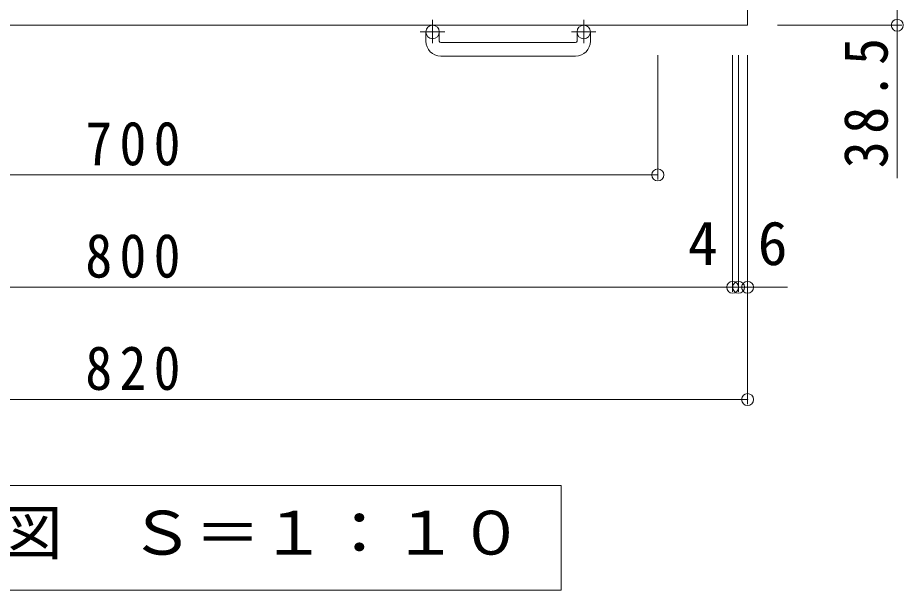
# Model space of a CAD drawing. Units: millimetres at full size, sheet at 1:10. Extents: x -1623 to 1773, y -1938 to 1767.
# Drawn here: x -1005 to -414, y 359 to 741 of the extents above; entities that cross this region are included whole.
import ezdxf
from ezdxf.enums import TextEntityAlignment as Align

# ---------------------------------------------------------------- set-up
doc = ezdxf.new("R2010")
doc.units = ezdxf.units.MM
doc.header["$LTSCALE"] = 10
doc.header["$PDMODE"] = 32
doc.header["$PDSIZE"] = 8
doc.linetypes.add('CHAIN1', pattern=[8, 5, -1, 1, -1])
for name, color, linetype, lineweight in [('C-1', 2, 'Continuous', 9), ('C-4', 7, 'Continuous', 9), ('C-5', 7, 'Continuous', 9)]:
    doc.layers.add(name, color=color, linetype=linetype, lineweight=lineweight)
doc.styles.add('ＭＳ ゴシック', font='')
doc.styles.get('ＭＳ ゴシック').set_extended_font_data('MS Gothic')

msp = doc.modelspace()

# ---------------------------------------------------------------- linework, layer by layer
at = {"layer": 'C-1'}
for p, q in [((-517.58, 736.22), (-517.58, 1556.22)), ((-517.58, 736.22), (-1337.58, 736.22)), ((-732.58, 725.62), (-732.58, 731.72)), ((-723.58, 725.62), (-723.58, 731.72)), ((-631.58, 725.62), (-631.58, 731.72)), ((-622.58, 725.62), (-622.58, 731.72)), ((-722.58, 724.62), (-632.58, 724.62)), ((-632.58, 715.62), (-722.58, 715.62))]:
    msp.add_line(p, q, dxfattribs=at)
at = {"layer": 'C-1', "linetype": 'CHAIN1'}
for p, q in [((-728.08, 739.82), (-728.08, 724.23)), ((-627.08, 739.82), (-627.08, 724.23)), ((-719.92, 731.72), (-736.33, 731.72)), ((-618.92, 731.72), (-635.33, 731.72))]:
    msp.add_line(p, q, dxfattribs=at)
at = {"layer": 'C-1'}
for centre in [(-728.08, 731.72), (-627.08, 731.72)]:
    msp.add_circle(centre, 4.5, dxfattribs=at)
for centre, radius, start, end in [((-722.58, 725.62), 10, 180, 270), ((-722.58, 725.62), 1, 180, 270), ((-632.58, 725.62), 10, 270, 0), ((-632.58, 725.62), 1, 270, 0)]:
    msp.add_arc(centre, radius, start, end, dxfattribs=at)
at = {"layer": 'C-4'}
for p, q in [((-417.58, 774.72), (-417.58, 634)), ((-414.58, 736.22), (-497.58, 736.22)), ((-577.58, 633.22), (-577.58, 716.22)), ((-527.58, 558.22), (-527.58, 716.22)), ((-523.58, 558.22), (-523.58, 716.22)), ((-517.58, 483.22), (-517.58, 716.22)), ((-1277.58, 636.22), (-577.58, 636.22)), ((-1327.58, 561.22), (-527.58, 561.22)), ((-527.58, 561.22), (-523.58, 561.22)), ((-523.58, 561.22), (-517.58, 561.22)), ((-517.58, 561.22), (-490.87, 561.22)), ((-1337.58, 486.22), (-517.58, 486.22))]:
    msp.add_line(p, q, dxfattribs=at)
for p in [(-417.58, 736.22), (-577.58, 636.22), (-527.58, 561.22), (-523.58, 561.22), (-517.58, 561.22), (-517.58, 486.22)]:
    msp.add_point(p, dxfattribs=at)
at = {"layer": 'C-5'}
for p, q in [((-1213.08, 428.86), (-642.08, 428.86)), ((-642.08, 428.86), (-642.08, 358.86)), ((-1213.08, 358.86), (-642.08, 358.86))]:
    msp.add_line(p, q, dxfattribs=at)

# ---------------------------------------------------------------- texts
at = {"layer": 'C-4', "color": 2, "style": 'ＭＳ ゴシック'}
for s, p in [('4', (-557.47, 567.22)), ('6', (-510.87, 567.22))]:
    msp.add_text(s, height=29.33, dxfattribs=at).set_placement(p, align=Align.BOTTOM_LEFT)
at = {"layer": 'C-4', "color": 2, "insert": (-423.58, 640.74), "char_height": 29.33, "attachment_point": 7, "rotation": 90, "style": 'ＭＳ ゴシック'}
msp.add_mtext('\\T1.28;\\W0.9;38.5', dxfattribs=at)
at = {"layer": 'C-4', "color": 2, "char_height": 29.33, "attachment_point": 7, "style": 'ＭＳ ゴシック'}
for s, insert in [('\\T1.27;\\W0.9;700', (-960.08, 642.22)), ('\\T1.27;\\W0.9;800', (-960.08, 567.22)), ('\\T1.27;\\W0.9;820', (-960.08, 492.22))]:
    msp.add_mtext(s, dxfattribs=dict(at, insert=insert))
at = {"layer": 'C-5', "color": 2, "style": 'ＭＳ ゴシック', "width": 1.1}
msp.add_text('平面詳細図\u3000Ｓ＝１：１０', height=29.33, dxfattribs=at).set_placement((-1195.08, 373.86), align=Align.BOTTOM_LEFT)

doc.saveas('drawing.dxf')
